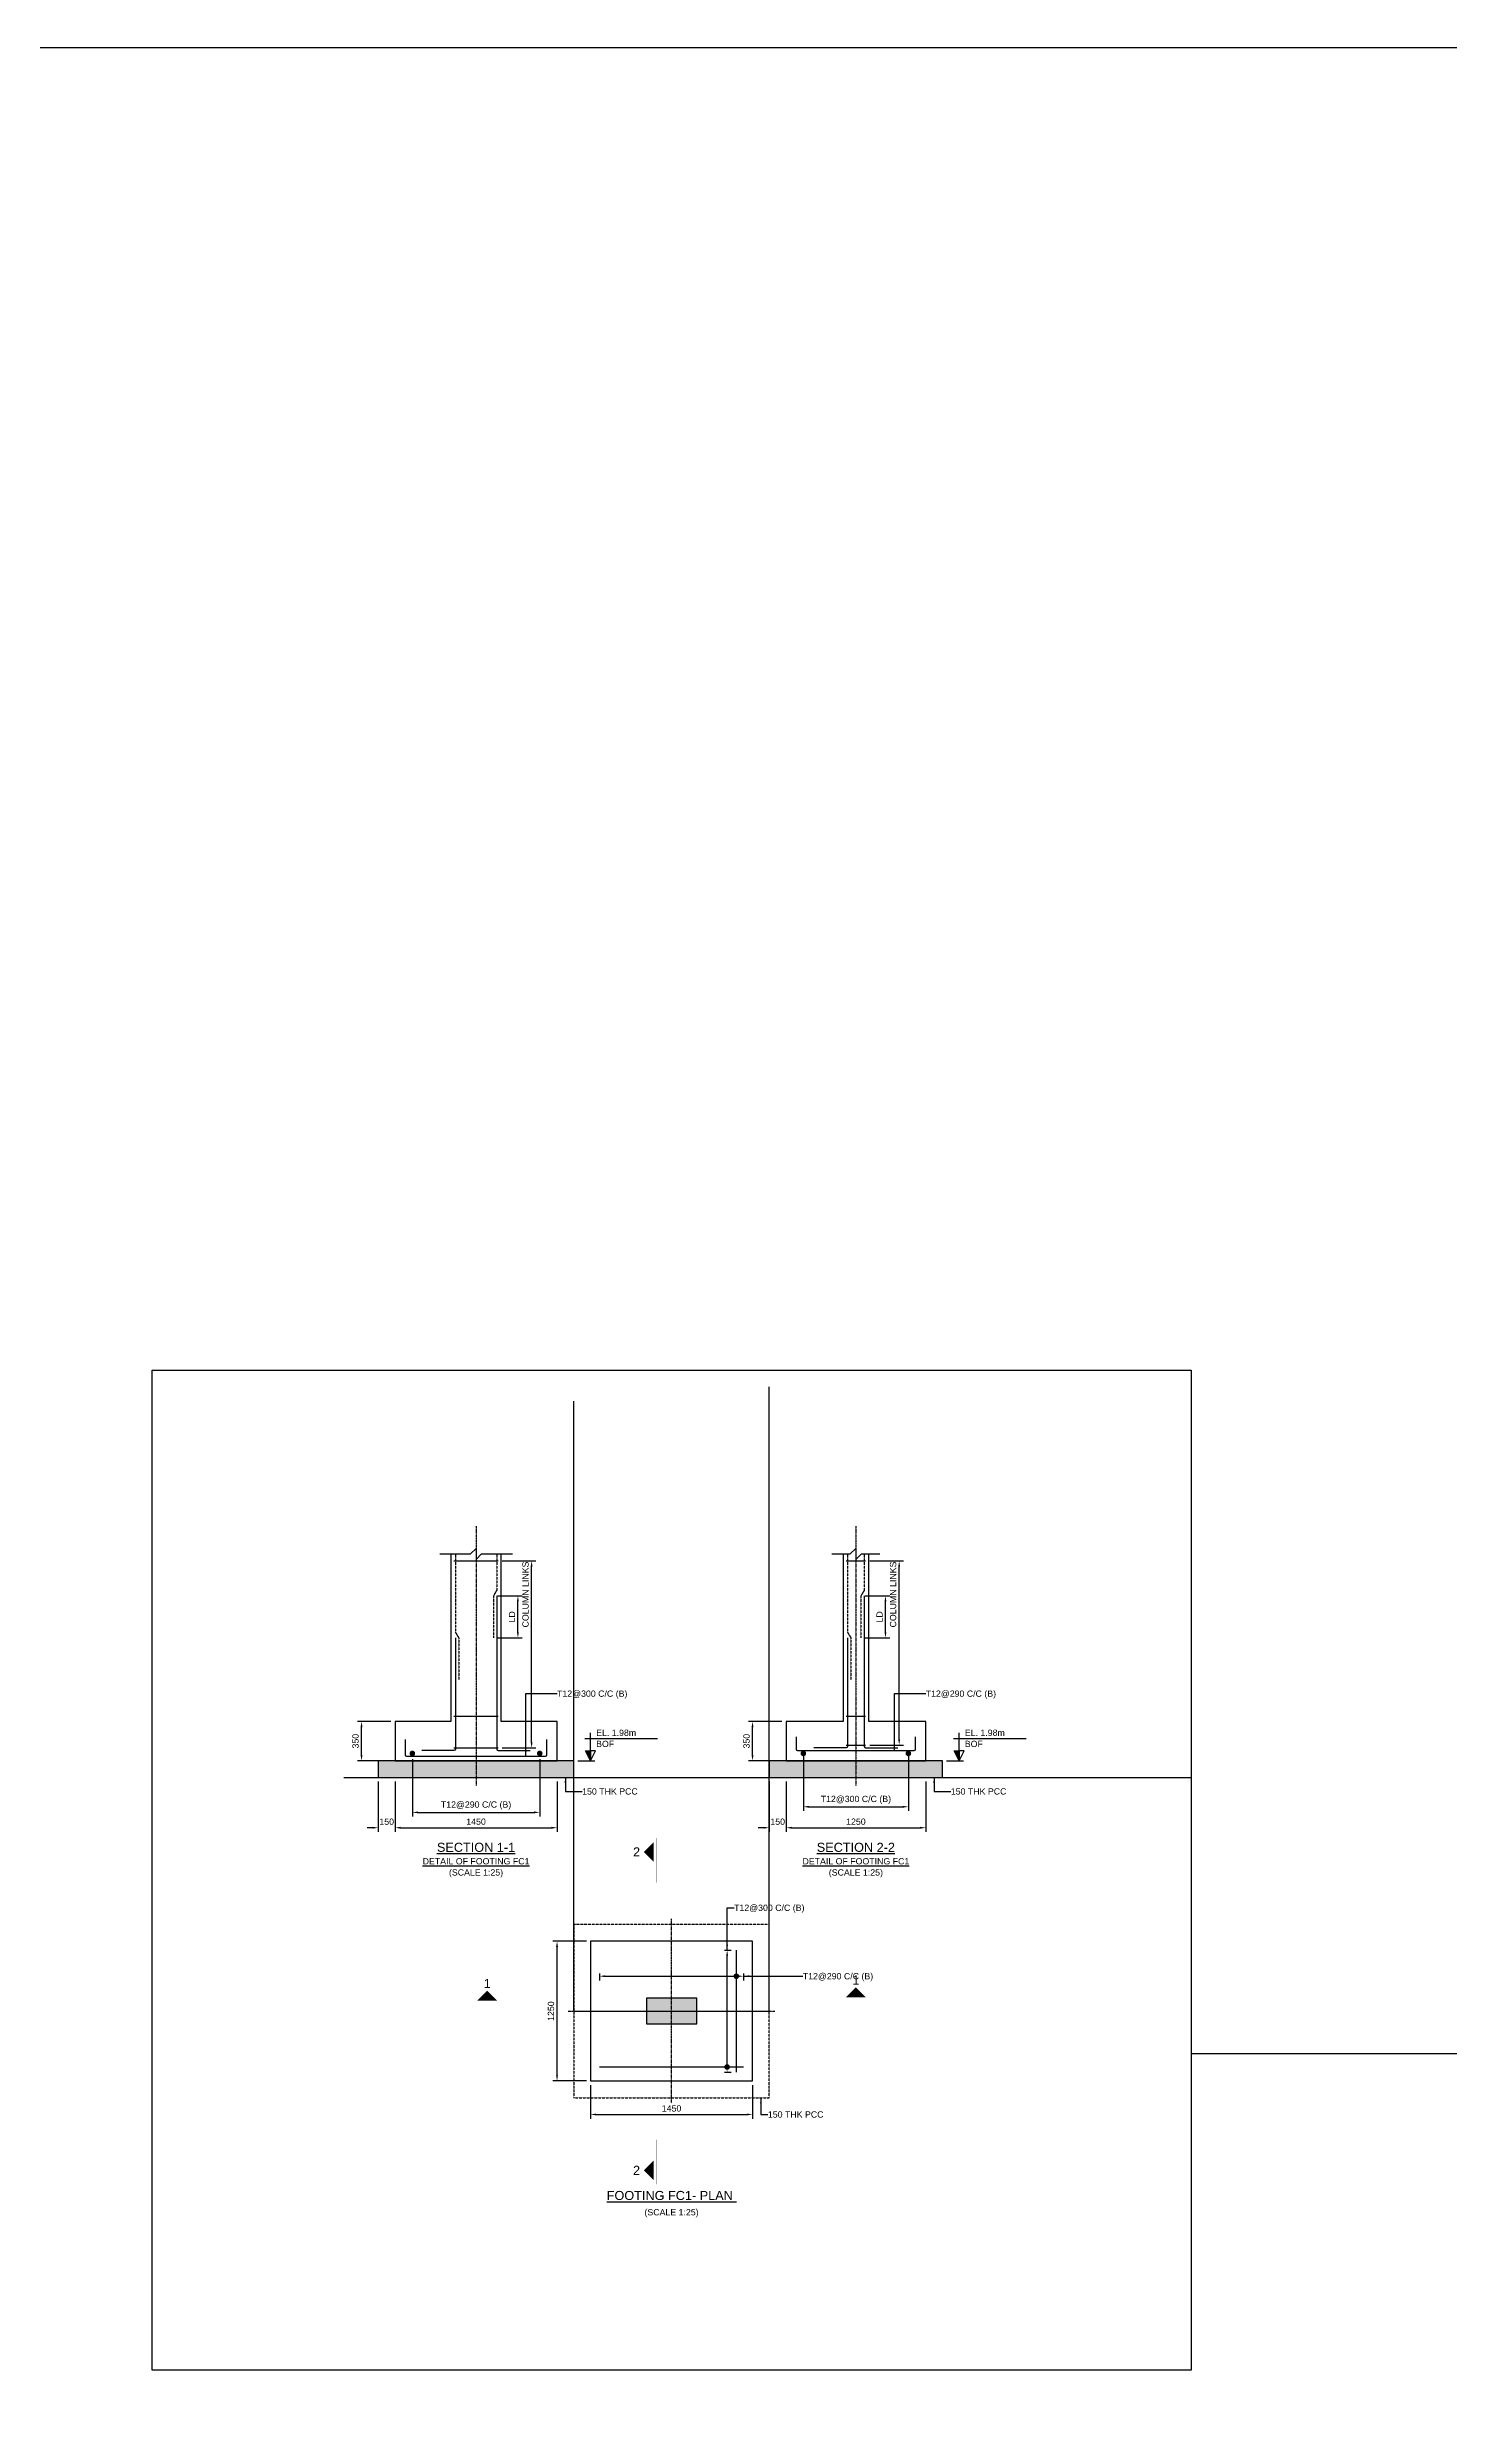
# Model space of a CAD drawing. Header units: inches. Extents: x -816171 to 9366335, y -450961 to 689132.
# Drawn here: x 5428257 to 5478464, y 311140 to 395952 of the extents above; entities that cross this region are included whole.
import ezdxf
from ezdxf.enums import TextEntityAlignment as Align

# ---------------------------------------------------------------- set-up
doc = ezdxf.new("R2010")
doc.units = ezdxf.units.IN
doc.header["$MEASUREMENT"] = 0
doc.linetypes.add('Cline', pattern=[1, 0.625, -0.125, 0.125, -0.125])
doc.linetypes.add('DASHED', pattern=[0.75, 0.5, -0.25])
for name, color, linetype in [('Center Line', 1, 'Continuous'), ('Column', 2, 'Continuous'), ('Concrete Line', 2, 'Continuous'), ('Dim', 31, 'Continuous'), ('Footing', 4, 'Continuous'), ('Labels', 4, 'Continuous'), ('PCC', 5, 'Continuous'), ('Reinforcement', 130, 'Continuous'), ('Schedule Border', 60, 'Continuous'), ('Section Mark', 5, 'Continuous'), ('Solid', 25, 'Continuous'), ('Text', 31, 'Continuous')]:
    doc.layers.add(name, color=color, linetype=linetype)
doc.styles.add('SC-FTG1', font='sanss___.ttf')
doc.styles.add('SC-FTG2', font='SansSerif')
doc.dimstyles.new('RccFooting', dxfattribs={"dimtxt": 225, "dimasz": 200, "dimexe": 150, "dimexo": 150, "dimgap": 100, "dimtad": 1, "dimtoh": 1, "dimdec": 4, "dimlfac": 0.25, "dimzin": 0, "dimdsep": 46, "dimtxsty": 'SC-FTG2', "dimcen": 0.09, "dimclrd": 8, "dimclre": 8, "dimclrt": 31, "dimadec": 0, "dimazin": 0, "dimtfac": 1, "dimtdec": 0, "dimtix": 1, "dimtofl": 0, "dimtmove": 0, "dimatfit": 3, "dimfxl": 1, "dimtolj": 1, "dimtzin": 0, "dimarcsym": 0})

# ---------------------------------------------------------------- blocks, each defined once
blk = doc.blocks.new('*D2130')
at = {"layer": 'DEFPOINTS', "color": 0, "transparency": 16777216}
for p in [(5447705, 323156), (5453505, 323156), (5453505, 321956)]:
    blk.add_point(p, dxfattribs=at)
at = {"layer": 'Dim', "color": 8, "lineweight": -2, "transparency": 16777216}
for p, q in [((5447705, 323006), (5447705, 321806)), ((5453505, 323006), (5453505, 321806)), ((5447905, 321956), (5453305, 321956))]:
    blk.add_line(p, q, dxfattribs=at)
at = {"layer": 'Dim', "color": 8, "transparency": 16777216}
for points in [[(5447905, 321990), (5447905, 321923), (5447705, 321956)], [(5453305, 321990), (5453305, 321923), (5453505, 321956)]]:
    blk.add_solid(points, dxfattribs=at)
at = {"layer": 'Dim', "color": 31, "transparency": 16777216, "insert": (5450605, 322172), "char_height": 225, "attachment_point": 5, "style": 'SC-FTG2'}
blk.add_mtext('\\A1;1450', dxfattribs=at)
blk = doc.blocks.new('*D2131')
at = {"layer": 'DEFPOINTS', "color": 0, "transparency": 16777216}
for p in [(5446505, 328156), (5447705, 328156), (5447705, 323156)]:
    blk.add_point(p, dxfattribs=at)
at = {"layer": 'Dim', "color": 8, "lineweight": -2, "transparency": 16777216}
for p, q in [((5447555, 328156), (5446355, 328156)), ((5446505, 323356), (5446505, 327956)), ((5447555, 323156), (5446355, 323156))]:
    blk.add_line(p, q, dxfattribs=at)
at = {"layer": 'Dim', "color": 8, "transparency": 16777216}
for points in [[(5446471, 327956), (5446538, 327956), (5446505, 328156)], [(5446471, 323356), (5446538, 323356), (5446505, 323156)]]:
    blk.add_solid(points, dxfattribs=at)
at = {"layer": 'Dim', "color": 31, "transparency": 16777216, "insert": (5446289, 325656), "char_height": 225, "attachment_point": 5, "rotation": 90, "style": 'SC-FTG2'}
blk.add_mtext('\\A1;1250', dxfattribs=at)
blk = doc.blocks.new('*D2132')
at = {"layer": 'DEFPOINTS', "color": 0, "transparency": 16777216}
for p in [(5452345, 327836), (5452595, 327836), (5452345, 323476)]:
    blk.add_point(p, dxfattribs=at)
at = {"layer": 'Dim', "color": 8, "lineweight": -2, "transparency": 16777216}
for p, q in [((5452495, 327836), (5452745, 327836)), ((5452595, 323676), (5452595, 327636)), ((5452495, 323476), (5452745, 323476))]:
    blk.add_line(p, q, dxfattribs=at)
at = {"layer": 'Dim', "color": 8, "transparency": 16777216}
for points in [[(5452561, 327636), (5452628, 327636), (5452595, 327836)], [(5452561, 323676), (5452628, 323676), (5452595, 323476)]]:
    blk.add_solid(points, dxfattribs=at)
blk = doc.blocks.new('*D2133')
at = {"layer": 'DEFPOINTS', "color": 0, "transparency": 16777216}
for p in [(5448025, 327156), (5453185, 327156), (5453185, 326906)]:
    blk.add_point(p, dxfattribs=at)
at = {"layer": 'Dim', "color": 8, "lineweight": -2, "transparency": 16777216}
for p, q in [((5448025, 327006), (5448025, 326756)), ((5448225, 326906), (5452985, 326906)), ((5453185, 327006), (5453185, 326756))]:
    blk.add_line(p, q, dxfattribs=at)
at = {"layer": 'Dim', "color": 8, "transparency": 16777216}
for points in [[(5448225, 326940), (5448225, 326873), (5448025, 326906)], [(5452985, 326940), (5452985, 326873), (5453185, 326906)]]:
    blk.add_solid(points, dxfattribs=at)
blk = doc.blocks.new('*D2134')
at = {"layer": 'DEFPOINTS', "color": 0, "transparency": 16777216}
for p in [(5440105, 334020), (5440705, 334020), (5440705, 332220)]:
    blk.add_point(p, dxfattribs=at)
at = {"layer": 'Dim', "color": 8, "lineweight": -2, "transparency": 16777216}
for p, q in [((5440105, 333870), (5440105, 332070)), ((5440705, 333870), (5440705, 332070)), ((5439905, 332220), (5439705, 332220)), ((5440905, 332220), (5441105, 332220))]:
    blk.add_line(p, q, dxfattribs=at)
at = {"layer": 'Dim', "color": 8, "transparency": 16777216}
for points in [[(5439905, 332254), (5439905, 332187), (5440105, 332220)], [(5440905, 332254), (5440905, 332187), (5440705, 332220)]]:
    blk.add_solid(points, dxfattribs=at)
at = {"layer": 'Dim', "color": 31, "transparency": 16777216, "insert": (5440405, 332436), "char_height": 225, "attachment_point": 5, "style": 'SC-FTG2'}
blk.add_mtext('\\A1;150', dxfattribs=at)
blk = doc.blocks.new('*D2135')
at = {"layer": 'DEFPOINTS', "color": 0, "transparency": 16777216}
for p in [(5440705, 334020), (5446505, 334020), (5446505, 332220)]:
    blk.add_point(p, dxfattribs=at)
at = {"layer": 'Dim', "color": 8, "lineweight": -2, "transparency": 16777216}
for p, q in [((5440705, 333870), (5440705, 332070)), ((5446505, 333870), (5446505, 332070)), ((5440905, 332220), (5446305, 332220))]:
    blk.add_line(p, q, dxfattribs=at)
at = {"layer": 'Dim', "color": 8, "transparency": 16777216}
for points in [[(5440905, 332254), (5440905, 332187), (5440705, 332220)], [(5446305, 332254), (5446305, 332187), (5446505, 332220)]]:
    blk.add_solid(points, dxfattribs=at)
at = {"layer": 'Dim', "color": 31, "transparency": 16777216, "insert": (5443605, 332436), "char_height": 225, "attachment_point": 5, "style": 'SC-FTG2'}
blk.add_mtext('\\A1;1450', dxfattribs=at)
blk = doc.blocks.new('*D2136')
at = {"layer": 'DEFPOINTS', "color": 0, "transparency": 16777216}
for p in [(5439505, 336020), (5440705, 336020), (5440705, 334620)]:
    blk.add_point(p, dxfattribs=at)
at = {"layer": 'Dim', "color": 8, "lineweight": -2, "transparency": 16777216}
for p, q in [((5440555, 336020), (5439355, 336020)), ((5439505, 334820), (5439505, 335820)), ((5440555, 334620), (5439355, 334620))]:
    blk.add_line(p, q, dxfattribs=at)
at = {"layer": 'Dim', "color": 8, "transparency": 16777216}
for points in [[(5439471, 335820), (5439538, 335820), (5439505, 336020)], [(5439471, 334820), (5439538, 334820), (5439505, 334620)]]:
    blk.add_solid(points, dxfattribs=at)
at = {"layer": 'Dim', "color": 31, "transparency": 16777216, "insert": (5439289, 335320), "char_height": 225, "attachment_point": 5, "rotation": 90, "style": 'SC-FTG2'}
blk.add_mtext('\\A1;350', dxfattribs=at)
blk = doc.blocks.new('*D2137')
at = {"layer": 'DEFPOINTS', "color": 0, "transparency": 16777216}
for p in [(5441325, 334830), (5445885, 334830), (5445885, 332770)]:
    blk.add_point(p, dxfattribs=at)
at = {"layer": 'Dim', "color": 8, "lineweight": -2, "transparency": 16777216}
for p, q in [((5441325, 334680), (5441325, 332620)), ((5445885, 334680), (5445885, 332620)), ((5441525, 332770), (5445685, 332770))]:
    blk.add_line(p, q, dxfattribs=at)
at = {"layer": 'Dim', "color": 8, "transparency": 16777216}
for points in [[(5441525, 332804), (5441525, 332737), (5441325, 332770)], [(5445685, 332804), (5445685, 332737), (5445885, 332770)]]:
    blk.add_solid(points, dxfattribs=at)
at = {"layer": 'Dim', "color": 31, "transparency": 16777216, "insert": (5443605, 333017), "char_height": 225, "attachment_point": 5, "style": 'SC-FTG2'}
blk.add_mtext('\\A1;T12@290 C/C (B)', dxfattribs=at)
blk = doc.blocks.new('*D2138')
at = {"layer": 'DEFPOINTS', "color": 0, "transparency": 16777216}
for p in [(5444225, 340520), (5445105, 340520), (5444225, 339020)]:
    blk.add_point(p, dxfattribs=at)
at = {"layer": 'Dim', "color": 8, "lineweight": -2, "transparency": 16777216}
for p, q in [((5444375, 340520), (5445255, 340520)), ((5445105, 339220), (5445105, 340320)), ((5444375, 339020), (5445255, 339020))]:
    blk.add_line(p, q, dxfattribs=at)
at = {"layer": 'Dim', "color": 8, "transparency": 16777216}
for points in [[(5445071, 340320), (5445138, 340320), (5445105, 340520)], [(5445071, 339220), (5445138, 339220), (5445105, 339020)]]:
    blk.add_solid(points, dxfattribs=at)
at = {"layer": 'Dim', "color": 31, "transparency": 16777216, "insert": (5444892, 339770), "char_height": 225, "attachment_point": 5, "rotation": 90, "style": 'SC-FTG2'}
blk.add_mtext('\\A1;LD', dxfattribs=at)
blk = doc.blocks.new('*D2139')
at = {"layer": 'DEFPOINTS', "color": 0, "transparency": 16777216}
for p in [(5444395, 341770), (5445595, 341770), (5444395, 335080)]:
    blk.add_point(p, dxfattribs=at)
at = {"layer": 'Dim', "color": 8, "lineweight": -2, "transparency": 16777216}
for p, q in [((5444545, 341770), (5445745, 341770)), ((5445595, 335280), (5445595, 341570)), ((5444545, 335080), (5445745, 335080))]:
    blk.add_line(p, q, dxfattribs=at)
at = {"layer": 'Dim', "color": 8, "transparency": 16777216}
for points in [[(5445561, 341570), (5445628, 341570), (5445595, 341770)], [(5445561, 335280), (5445628, 335280), (5445595, 335080)]]:
    blk.add_solid(points, dxfattribs=at)
at = {"layer": 'Dim', "color": 31, "transparency": 16777216, "insert": (5445377, 340570), "char_height": 225, "attachment_point": 5, "rotation": 90, "style": 'SC-FTG2'}
blk.add_mtext('\\A1;COLUMN LINKS', dxfattribs=at)
blk = doc.blocks.new('*D2140')
at = {"layer": 'DEFPOINTS', "color": 0, "transparency": 16777216}
for p in [(5454105, 334020), (5454705, 334020), (5454705, 332220)]:
    blk.add_point(p, dxfattribs=at)
at = {"layer": 'Dim', "color": 8, "lineweight": -2, "transparency": 16777216}
for p, q in [((5454105, 333870), (5454105, 332070)), ((5454705, 333870), (5454705, 332070)), ((5453905, 332220), (5453705, 332220)), ((5454905, 332220), (5455105, 332220))]:
    blk.add_line(p, q, dxfattribs=at)
at = {"layer": 'Dim', "color": 8, "transparency": 16777216}
for points in [[(5453905, 332254), (5453905, 332187), (5454105, 332220)], [(5454905, 332254), (5454905, 332187), (5454705, 332220)]]:
    blk.add_solid(points, dxfattribs=at)
at = {"layer": 'Dim', "color": 31, "transparency": 16777216, "insert": (5454405, 332436), "char_height": 225, "attachment_point": 5, "style": 'SC-FTG2'}
blk.add_mtext('\\A1;150', dxfattribs=at)
blk = doc.blocks.new('*D2141')
at = {"layer": 'DEFPOINTS', "color": 0, "transparency": 16777216}
for p in [(5454705, 334020), (5459705, 334020), (5459705, 332220)]:
    blk.add_point(p, dxfattribs=at)
at = {"layer": 'Dim', "color": 8, "lineweight": -2, "transparency": 16777216}
for p, q in [((5454705, 333870), (5454705, 332070)), ((5459705, 333870), (5459705, 332070)), ((5454905, 332220), (5459505, 332220))]:
    blk.add_line(p, q, dxfattribs=at)
at = {"layer": 'Dim', "color": 8, "transparency": 16777216}
for points in [[(5454905, 332254), (5454905, 332187), (5454705, 332220)], [(5459505, 332254), (5459505, 332187), (5459705, 332220)]]:
    blk.add_solid(points, dxfattribs=at)
at = {"layer": 'Dim', "color": 31, "transparency": 16777216, "insert": (5457205, 332436), "char_height": 225, "attachment_point": 5, "style": 'SC-FTG2'}
blk.add_mtext('\\A1;1250', dxfattribs=at)
blk = doc.blocks.new('*D2146')
at = {"layer": 'DEFPOINTS', "color": 0, "transparency": 16777216}
for p in [(5453505, 336020), (5454705, 336020), (5454705, 334620)]:
    blk.add_point(p, dxfattribs=at)
at = {"layer": 'Dim', "color": 8, "lineweight": -2, "transparency": 16777216}
for p, q in [((5454555, 336020), (5453355, 336020)), ((5453505, 334820), (5453505, 335820)), ((5454555, 334620), (5453355, 334620))]:
    blk.add_line(p, q, dxfattribs=at)
at = {"layer": 'Dim', "color": 8, "transparency": 16777216}
for points in [[(5453471, 335820), (5453538, 335820), (5453505, 336020)], [(5453471, 334820), (5453538, 334820), (5453505, 334620)]]:
    blk.add_solid(points, dxfattribs=at)
at = {"layer": 'Dim', "color": 31, "transparency": 16777216, "insert": (5453289, 335320), "char_height": 225, "attachment_point": 5, "rotation": 90, "style": 'SC-FTG2'}
blk.add_mtext('\\A1;350', dxfattribs=at)
blk = doc.blocks.new('*D2147')
at = {"layer": 'DEFPOINTS', "color": 0, "transparency": 16777216}
for p in [(5455325, 335030), (5459085, 335030), (5459085, 332970)]:
    blk.add_point(p, dxfattribs=at)
at = {"layer": 'Dim', "color": 8, "lineweight": -2, "transparency": 16777216}
for p, q in [((5455325, 334880), (5455325, 332820)), ((5459085, 334880), (5459085, 332820)), ((5455525, 332970), (5458885, 332970))]:
    blk.add_line(p, q, dxfattribs=at)
at = {"layer": 'Dim', "color": 8, "transparency": 16777216}
for points in [[(5455525, 333004), (5455525, 332937), (5455325, 332970)], [(5458885, 333004), (5458885, 332937), (5459085, 332970)]]:
    blk.add_solid(points, dxfattribs=at)
at = {"layer": 'Dim', "color": 31, "transparency": 16777216, "insert": (5457205, 333217), "char_height": 225, "attachment_point": 5, "style": 'SC-FTG2'}
blk.add_mtext('\\A1;T12@300 C/C (B)', dxfattribs=at)
blk = doc.blocks.new('*D2148')
at = {"layer": 'DEFPOINTS', "color": 0, "transparency": 16777216}
for p in [(5457385, 340520), (5458265, 340520), (5457385, 339020)]:
    blk.add_point(p, dxfattribs=at)
at = {"layer": 'Dim', "color": 8, "lineweight": -2, "transparency": 16777216}
for p, q in [((5457535, 340520), (5458415, 340520)), ((5458265, 339220), (5458265, 340320)), ((5457535, 339020), (5458415, 339020))]:
    blk.add_line(p, q, dxfattribs=at)
at = {"layer": 'Dim', "color": 8, "transparency": 16777216}
for points in [[(5458231, 340320), (5458298, 340320), (5458265, 340520)], [(5458231, 339220), (5458298, 339220), (5458265, 339020)]]:
    blk.add_solid(points, dxfattribs=at)
at = {"layer": 'Dim', "color": 31, "transparency": 16777216, "insert": (5458052, 339770), "char_height": 225, "attachment_point": 5, "rotation": 90, "style": 'SC-FTG2'}
blk.add_mtext('\\A1;LD', dxfattribs=at)
blk = doc.blocks.new('*D2149')
at = {"layer": 'DEFPOINTS', "color": 0, "transparency": 16777216}
for p in [(5457555, 341770), (5458755, 341770), (5457555, 335180)]:
    blk.add_point(p, dxfattribs=at)
at = {"layer": 'Dim', "color": 8, "lineweight": -2, "transparency": 16777216}
for p, q in [((5457705, 341770), (5458905, 341770)), ((5458755, 335380), (5458755, 341570)), ((5457705, 335180), (5458905, 335180))]:
    blk.add_line(p, q, dxfattribs=at)
at = {"layer": 'Dim', "color": 8, "transparency": 16777216}
for points in [[(5458721, 341570), (5458788, 341570), (5458755, 341770)], [(5458721, 335380), (5458788, 335380), (5458755, 335180)]]:
    blk.add_solid(points, dxfattribs=at)
at = {"layer": 'Dim', "color": 31, "transparency": 16777216, "insert": (5458537, 340570), "char_height": 225, "attachment_point": 5, "rotation": 90, "style": 'SC-FTG2'}
blk.add_mtext('\\A1;COLUMN LINKS', dxfattribs=at)

msp = doc.modelspace()

# ---------------------------------------------------------------- hatches: boundary and pattern name
at = {"layer": 'Solid'}
for points in [[(5440104.62407, 334020.24932), (5447104.62407, 334020.24932), (5447104.62407, 334620.24932), (5440104.62407, 334620.24932)], [(5447704.62407, 334620.24932), (5447529.62407, 334970.24932), (5447704.62407, 334970.24932)], [(5454104.62407, 334020.24932), (5460304.62407, 334020.24932), (5460304.62407, 334620.24932), (5454104.62407, 334620.24932)], [(5460904.62407, 334620.24932), (5460729.62407, 334970.24932), (5460904.62407, 334970.24932)], [(5449964.62407, 331706.2021), (5449614.62407, 331356.2021), (5449964.62407, 331006.2021), (5449964.62407, 331706.2021)], [(5443654.62407, 326032.2021), (5444004.62407, 326382.2021), (5444354.62407, 326032.2021), (5443654.62407, 326032.2021)], [(5449704.62407, 325196.2021), (5451504.62407, 325196.2021), (5451504.62407, 326116.2021), (5449704.62407, 326116.2021)], [(5457554.62407, 326156.2021), (5457204.62407, 326506.2021), (5456854.62407, 326156.2021), (5457554.62407, 326156.2021)], [(5449964.62407, 319606.2021), (5449614.62407, 319956.2021), (5449964.62407, 320306.2021), (5449964.62407, 319606.2021)]]:
    msp.add_hatch(color=256, dxfattribs=at).paths.add_polyline_path(points, flags=0)

# ---------------------------------------------------------------- linework, layer by layer
msp.add_lwpolyline([(5266849.35229, 395952.13534), (5795953.51014, 395952.13534), (5795953.51014, 141360.22388), (5266849.35229, 141360.22388)], close=True)
msp.add_lwpolyline([(5432004.62407, 312803.05879), (5432004.62407, 348603.05879), (5469204.62407, 348603.05879), (5469204.62407, 312803.05879), (5432004.62407, 312803.05879)])
at = {"layer": 'Center Line', "linetype": 'Cline'}
for points in [[(5443604.62407, 343020.24932), (5443604.62407, 333720.24932)], [(5457204.62407, 343020.24932), (5457204.62407, 333720.24932)], [(5450604.62407, 322356.2021), (5450604.62407, 328956.2021)], [(5446904.62407, 325656.2021), (5454304.62407, 325656.2021)]]:
    msp.add_lwpolyline(points, dxfattribs=at)
at = {"layer": 'Column'}
msp.add_lwpolyline([(5449704.62407, 325196.2021), (5451504.62407, 325196.2021), (5451504.62407, 326116.2021), (5449704.62407, 326116.2021), (5449704.62407, 325196.2021)], dxfattribs=at)
at = {"layer": 'Concrete Line'}
for points in [[(5442704.62407, 342020.24932), (5442704.62407, 336020.24932), (5440704.62407, 336020.24932), (5440704.62407, 334620.24932), (5446504.62407, 334620.24932), (5446504.62407, 336020.24932), (5444504.62407, 336020.24932), (5444504.62407, 342020.24932)], [(5442304.62407, 342020.24932), (5443404.62407, 342020.24932), (5443604.62407, 342220.24932), (5443604.62407, 341820.24932), (5443804.62407, 342020.24932), (5444904.62407, 342020.24932)], [(5456744.62407, 342020.24932), (5456744.62407, 336020.24932), (5454704.62407, 336020.24932), (5454704.62407, 334620.24932), (5459704.62407, 334620.24932), (5459704.62407, 336020.24932), (5457664.62407, 336020.24932), (5457664.62407, 342020.24932)], [(5456344.62407, 342020.24932), (5457004.62407, 342020.24932), (5457204.62407, 342220.24932), (5457204.62407, 341820.24932), (5457404.62407, 342020.24932), (5458064.62407, 342020.24932)]]:
    msp.add_lwpolyline(points, dxfattribs=at)
at = {"layer": 'Dim', "color": 8, "const_width": 100}
for points in [[(5452874.62407, 326906.2021, 1), (5452974.62407, 326906.2021, 1)], [(5452544.62407, 323656.2021, 1), (5452644.62407, 323656.2021, 1)]]:
    msp.add_lwpolyline(points, format="xyb", close=True, dxfattribs=at)
at = {"layer": 'Footing'}
msp.add_lwpolyline([(5447704.62407, 323156.2021), (5453504.62407, 323156.2021), (5453504.62407, 328156.2021), (5447704.62407, 328156.2021), (5447704.62407, 323156.2021)], dxfattribs=at)
at = {"layer": 'PCC'}
for points in [[(5440104.62407, 334020.24932), (5447104.62407, 334020.24932), (5447104.62407, 334620.24932), (5440104.62407, 334620.24932), (5440104.62407, 334020.24932)], [(5454104.62407, 334020.24932), (5460304.62407, 334020.24932), (5460304.62407, 334620.24932), (5454104.62407, 334620.24932), (5454104.62407, 334020.24932)]]:
    msp.add_lwpolyline(points, dxfattribs=at)
at = {"layer": 'PCC', "linetype": 'DASHED'}
msp.add_lwpolyline([(5447104.62407, 322556.2021), (5454104.62407, 322556.2021), (5454104.62407, 328756.2021), (5447104.62407, 328756.2021), (5447104.62407, 322556.2021)], dxfattribs=at)
at = {"layer": 'Reinforcement', "linetype": 'DASHED'}
for points in [[(5442864.62407, 342020.24932), (5442864.62407, 339220.24932), (5442984.62407, 339020.24932), (5442984.62407, 337520.24932)], [(5444344.62407, 342020.24932), (5444344.62407, 340720.24932), (5444224.62407, 340520.24932), (5444224.62407, 339020.24932)], [(5456904.62407, 342020.24932), (5456904.62407, 339220.24932), (5457024.62407, 339020.24932), (5457024.62407, 337520.24932)], [(5457504.62407, 342020.24932), (5457504.62407, 340720.24932), (5457384.62407, 340520.24932), (5457384.62407, 339020.24932)]]:
    msp.add_lwpolyline(points, dxfattribs=at)
at = {"layer": 'Reinforcement'}
for points in [[(5442814.62407, 341770.24932), (5444394.62407, 341770.24932)], [(5456854.62407, 341770.24932), (5457554.62407, 341770.24932)], [(5442814.62407, 336220.24932), (5444394.62407, 336220.24932)], [(5456854.62407, 336220.24932), (5457554.62407, 336220.24932)], [(5442814.62407, 335080.24932), (5444394.62407, 335080.24932)], [(5456854.62407, 335180.24932), (5457554.62407, 335180.24932)], [(5452924.62407, 323476.2021), (5452924.62407, 327836.2021)], [(5448024.62407, 323656.2021), (5453184.62407, 323656.2021)]]:
    msp.add_lwpolyline(points, dxfattribs=at)
for points in [[(5444344.62407, 340520.24932), (5444344.62407, 335030.24932, 0.4), (5444394.62407, 334980.24932), (5445544.62407, 334980.24932, 0.4), (5445544.62407, 334980.24932), (5445544.62407, 334980.24932)], [(5457504.62407, 340520.24932), (5457504.62407, 335130.24932, 0.4), (5457554.62407, 335080.24932), (5458704.62407, 335080.24932, 0.4), (5458704.62407, 335080.24932), (5458704.62407, 335080.24932)], [(5442864.62407, 339020.24932), (5442864.62407, 335030.24932, -0.4), (5442814.62407, 334980.24932), (5441664.62407, 334980.24932, 0.4), (5441664.62407, 334980.24932), (5441664.62407, 334980.24932)], [(5456904.62407, 339020.24932), (5456904.62407, 335130.24932, -0.4), (5456854.62407, 335080.24932), (5455704.62407, 335080.24932, 0.4), (5455704.62407, 335080.24932), (5455704.62407, 335080.24932)], [(5441064.62407, 335380.24932), (5441064.62407, 334830.24932, 0.4), (5441114.62407, 334780.24932), (5446094.62407, 334780.24932, 0.4), (5446144.62407, 334830.24932), (5446144.62407, 335380.24932)], [(5455064.62407, 335480.24932), (5455064.62407, 335030.24932, 0.4), (5455114.62407, 334980.24932), (5459294.62407, 334980.24932, 0.4), (5459344.62407, 335030.24932), (5459344.62407, 335480.24932)]]:
    msp.add_lwpolyline(points, format="xyb", dxfattribs=at)
at = {"layer": 'Reinforcement', "const_width": 100}
for points in [[(5441274.62407, 334880.24932, 1), (5441374.62407, 334880.24932, 1)], [(5445834.62407, 334880.24932, 1), (5445934.62407, 334880.24932, 1)], [(5455274.62407, 334880.24932, 1), (5455374.62407, 334880.24932, 1)], [(5459034.62407, 334880.24932, 1), (5459134.62407, 334880.24932, 1)]]:
    msp.add_lwpolyline(points, format="xyb", close=True, dxfattribs=at)
at = {"layer": 'Schedule Border'}
for p, q in [((5454104.62407, 325656.2021), (5454104.62407, 348004.19783)), ((5447104.62407, 325656.2021), (5447104.62407, 347491.34891)), ((5438876.81045, 334020.24932), (5469204.62407, 334020.24932)), ((5447104.62407, 325656.2021), (5454104.62407, 325656.2021)), ((5469204.62407, 324144.42233), (5612294.21667, 324144.42233))]:
    msp.add_line(p, q, dxfattribs=at)
at = {"layer": 'Section Mark'}
for p, q in [((5447254.62407, 334620.24932), (5447854.62407, 334620.24932)), ((5460454.62407, 334620.24932), (5461054.62407, 334620.24932))]:
    msp.add_line(p, q, dxfattribs=at)
for points in [[(5447504.62407, 335420.24932), (5450104.62407, 335420.24932)], [(5447704.62407, 334620.24932), (5447704.62407, 335620.24932)], [(5460704.62407, 335420.24932), (5463304.62407, 335420.24932)], [(5460904.62407, 334620.24932), (5460904.62407, 335620.24932)], [(5447704.62407, 334620.24932), (5447529.62407, 334970.24932), (5447704.62407, 334970.24932), (5447704.62407, 334620.24932)], [(5447704.62407, 334620.24932), (5447879.62407, 334970.24932), (5447704.62407, 334970.24932), (5447704.62407, 334620.24932)], [(5460904.62407, 334620.24932), (5460729.62407, 334970.24932), (5460904.62407, 334970.24932), (5460904.62407, 334620.24932)], [(5460904.62407, 334620.24932), (5461079.62407, 334970.24932), (5460904.62407, 334970.24932), (5460904.62407, 334620.24932)]]:
    msp.add_lwpolyline(points, dxfattribs=at)
at = {"layer": 'Section Mark', "const_width": 5}
for points in [[(5449964.62407, 331706.2021), (5449614.62407, 331356.2021), (5449964.62407, 331006.2021), (5449964.62407, 331706.2021)], [(5450064.62407, 330256.2021), (5450064.62407, 331856.2021)], [(5445104.62407, 325932.2021), (5443504.62407, 325932.2021)], [(5443654.62407, 326032.2021), (5444004.62407, 326382.2021), (5444354.62407, 326032.2021), (5443654.62407, 326032.2021)], [(5456104.62407, 326056.2021), (5457704.62407, 326056.2021)], [(5457554.62407, 326156.2021), (5457204.62407, 326506.2021), (5456854.62407, 326156.2021), (5457554.62407, 326156.2021)], [(5450064.62407, 321056.2021), (5450064.62407, 319456.2021)], [(5449964.62407, 319606.2021), (5449614.62407, 319956.2021), (5449964.62407, 320306.2021), (5449964.62407, 319606.2021)]]:
    msp.add_lwpolyline(points, dxfattribs=at)

# ---------------------------------------------------------------- texts
at = {"layer": 'Dim', "style": 'SC-FTG2'}
for s, p in [('T12@300 C/C (B)', (5446504.62407, 337020.24932)), ('T12@290 C/C (B)', (5459704.62407, 337020.24932)), ('150 THK PCC', (5447404.62407, 333520.24932)), ('150 THK PCC', (5460604.62407, 333520.24932)), ('150 THK PCC', (5454054.62407, 321956.2021))]:
    msp.add_text(s, height=225, dxfattribs=at).set_placement(p, align=Align.MIDDLE_LEFT)
at = {"layer": 'Labels', "style": 'SC-FTG1'}
for s, p in [('%%USECTION 1-1', (5443604.62407, 331520.24932)), ('%%USECTION 2-2', (5457204.62407, 331520.24932)), ('%%uFOOTING FC1- PLAN ', (5450604.62407, 319056.2021))]:
    msp.add_text(s, height=325, dxfattribs=at).set_placement(p, align=Align.MIDDLE_CENTER)
at = {"layer": 'Section Mark', "style": 'SC-FTG1'}
for s, p in [('2', (5449352.12407, 331356.2021)), ('1', (5444004.62407, 326644.7021)), ('1', (5457204.62407, 326768.7021)), ('2', (5449352.12407, 319956.2021))]:
    msp.add_text(s, height=325, dxfattribs=at).set_placement(p, align=Align.MIDDLE_CENTER)
at = {"layer": 'Text'}
for s, style, p in [('EL. 1.98m', 'SC-FTG2', (5447904.62407, 335620.24932)), ('BOF', 'SC-FTG2', (5447904.62407, 335220.24932)), ('EL. 1.98m', 'SC-FTG2', (5461104.62407, 335620.24932)), ('BOF', 'SC-FTG2', (5461104.62407, 335220.24932)), ('T12@300 C/C (B)', 'SC-FTG1', (5452844.62407, 329356.2021)), ('T12@290 C/C (B)', 'SC-FTG1', (5455304.62407, 326906.2021))]:
    msp.add_text(s, height=225, dxfattribs=dict(at, style=style)).set_placement(p, align=Align.MIDDLE_LEFT)
at = {"layer": 'Text', "style": 'SC-FTG1'}
for s, p in [('%%UDETAIL OF FOOTING FC1', (5443604.62407, 331020.24932)), ('%%UDETAIL OF FOOTING FC1', (5457204.62407, 331020.24932)), ('(SCALE 1:25)', (5443604.62407, 330620.24932)), ('(SCALE 1:25)', (5457204.62407, 330620.24932)), ('(SCALE 1:25)', (5450604.62407, 318456.2021))]:
    msp.add_text(s, height=225, dxfattribs=at).set_placement(p, align=Align.MIDDLE_CENTER)

# ---------------------------------------------------------------- dimensions: what is measured, and where the dimension line sits
at = {"layer": 'Dim'}
for base, p1, p2, angle, text, picture, middle in [((5445594.62407, 341770.24932), (5444394.62407, 335080.24932), (5444394.62407, 341770.24932), 90, 'COLUMN LINKS', '*D2139', (5445594.62407, 340570.24932)), ((5458754.62407, 341770.24932), (5457554.62407, 335180.24932), (5457554.62407, 341770.24932), 90, 'COLUMN LINKS', '*D2149', (5458754.62407, 340570.24932)), ((5445104.62407, 340520.24932), (5444224.62407, 339020.24932), (5444224.62407, 340520.24932), 90, 'LD', '*D2138', (5445104.62407, 339770.24932)), ((5458264.62407, 340520.24932), (5457384.62407, 339020.24932), (5457384.62407, 340520.24932), 90, 'LD', '*D2148', (5458264.62407, 339770.24932)), ((5452594.62407, 327836.2021), (5452344.62407, 323476.2021), (5452344.62407, 327836.2021), 90, ' ', '*D2132', (5452594.62407, 324956.2021)), ((5453184.62407, 326906.2021), (5448024.62407, 327156.2021), (5453184.62407, 327156.2021), 0, ' ', '*D2133', (5451624.62407, 326906.2021))]:
    dim = msp.add_linear_dim(base=base, p1=p1, p2=p2, angle=angle, text=text, dimstyle='RccFooting', override={"dimjust": 0}, dxfattribs=at)
    dim.commit()
    dim.dimension.update_dxf_attribs({"geometry": picture, "text_midpoint": middle, "dimtype": 161})
for p1, p2, distance, text, picture, middle in [((5440704.62407, 334620.24932), (5440704.62407, 336020.24932), 1200, '350', '*D2136', (5439288.57469, 335320.24932)), ((5454704.62407, 334620.24932), (5454704.62407, 336020.24932), 1200, '350', '*D2146', (5453288.57469, 335320.24932)), ((5455324.62407, 335030.24932), (5459084.62407, 335030.24932), -2060, 'T12@300 C/C (B)', '*D2147', (5457204.62407, 333217.31722)), ((5441324.62407, 334830.24932), (5445884.62407, 334830.24932), -2060, 'T12@290 C/C (B)', '*D2137', (5443604.62407, 333017.31722)), ((5440104.62407, 334020.24932), (5440704.62407, 334020.24932), -1800, '150', '*D2134', (5440404.62407, 332436.14439)), ((5440704.62407, 334020.24932), (5446504.62407, 334020.24932), -1800, '1450', '*D2135', (5443604.62407, 332436.14439)), ((5454104.62407, 334020.24932), (5454704.62407, 334020.24932), -1800, '150', '*D2140', (5454404.62407, 332436.14439)), ((5454704.62407, 334020.24932), (5459704.62407, 334020.24932), -1800, '1250', '*D2141', (5457204.62407, 332436.14439)), ((5447704.62407, 323156.2021), (5447704.62407, 328156.2021), 1200, '1250', '*D2131', (5446288.72901, 325656.2021)), ((5447704.62407, 323156.2021), (5453504.62407, 323156.2021), -1200, '1450', '*D2130', (5450604.62407, 322172.09717))]:
    dim = msp.add_aligned_dim(p1=p1, p2=p2, distance=distance, text=text, dimstyle='RccFooting', dxfattribs=at)
    dim.commit()
    dim.dimension.update_dxf_attribs({"geometry": picture, "text_midpoint": middle})

# ---------------------------------------------------------------- leaders
at = {"layer": 'Dim', "color": 8}
for points in [[(5445384.62407, 334780.24932), (5445384.62407, 337020.24932), (5446504.62407, 337020.24932)], [(5458584.62407, 334980.24932), (5458584.62407, 337020.24932), (5459704.62407, 337020.24932)], [(5446804.62407, 334020.24932), (5446804.62407, 333520.24932), (5447404.62407, 333520.24932)], [(5460004.62407, 334020.24932), (5460004.62407, 333520.24932), (5460604.62407, 333520.24932)], [(5452594.62407, 327836.2021), (5452594.62407, 329356.2021), (5452844.62407, 329356.2021)], [(5453184.62407, 326906.2021), (5455304.62407, 326906.2021), (5455304.62407, 326906.2021)], [(5453804.62407, 322556.2021), (5453804.62407, 321956.2021), (5454054.62407, 321956.2021)]]:
    msp.add_leader(points, dimstyle='RccFooting', dxfattribs=at)

doc.saveas('drawing.dxf')
